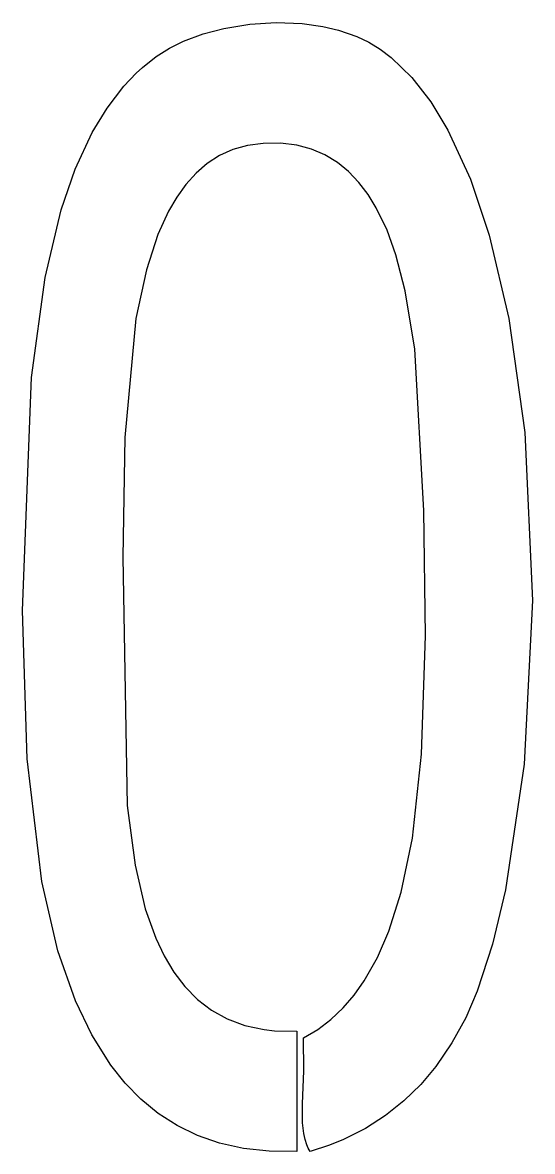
# Model space of a CAD drawing. Extents: x 0.08 to 1.01, y 0.09 to 2.15.
import ezdxf

# ---------------------------------------------------------------- set-up
doc = ezdxf.new("R2010")
doc.units = 0
doc.layers.add('0HW', color=7, linetype='CONTINUOUS')

msp = doc.modelspace()

# ---------------------------------------------------------------- linework, layer by layer
at = {"layer": '0HW'}
msp.add_polyline3d([(0.6045, 0.0867, 5.7484), (0.6013, 0.0924, 5.7484), (0.5986, 0.0985, 5.7484), (0.5954, 0.1084, 5.7484), (0.5931, 0.1193, 5.7484), (0.5909, 0.139, 5.7484), (0.5905, 0.1737, 5.7484), (0.5933, 0.2335, 5.7484), (0.5923, 0.2939, 5.7484), (0.6185, 0.3094, 5.7484), (0.6426, 0.3276, 5.7484), (0.6647, 0.3485, 5.7484), (0.6849, 0.3719, 5.7484), (0.7033, 0.3978, 5.7484), (0.7276, 0.4409, 5.7484), (0.7483, 0.4889, 5.7484), (0.7706, 0.5598, 5.7484), (0.791, 0.6583, 5.7484), (0.8079, 0.8115, 5.7484), (0.8147, 1.0278, 5.7484), (0.8116, 1.2565, 5.7484), (0.7952, 1.5509, 5.7484), (0.778, 1.6574, 5.7484), (0.761, 1.7228, 5.7484), (0.7448, 1.7679, 5.7484), (0.7253, 1.8087, 5.7484), (0.7102, 1.8332, 5.7484), (0.6934, 1.8553, 5.7484), (0.6748, 1.8749, 5.7484), (0.6543, 1.8916, 5.7484), (0.6317, 1.9054, 5.7484), (0.607, 1.916, 5.7484), (0.5801, 1.9232, 5.7484), (0.5509, 1.9268, 5.7484), (0.5192, 1.9266, 5.7484), (0.4904, 1.9228, 5.7484), (0.4639, 1.9152, 5.7484), (0.4395, 1.9041, 5.7484), (0.4171, 1.8897, 5.7484), (0.3968, 1.8722, 5.7484), (0.3783, 1.8517, 5.7484), (0.3616, 1.8285, 5.7484), (0.3466, 1.8028, 5.7484), (0.3271, 1.76, 5.7484), (0.3062, 1.6959, 5.7484), (0.2872, 1.6067, 5.7484), (0.2667, 1.3897, 5.7484), (0.2633, 1.1712, 5.7484), (0.2711, 0.718, 5.7484), (0.2855, 0.609, 5.7484), (0.3042, 0.5297, 5.7484), (0.3232, 0.4762, 5.7484), (0.3385, 0.4437, 5.7484), (0.3562, 0.414, 5.7484), (0.3764, 0.3875, 5.7484), (0.3993, 0.3642, 5.7484), (0.425, 0.3445, 5.7484), (0.4537, 0.3286, 5.7484), (0.4856, 0.3167, 5.7484), (0.5207, 0.3091, 5.7484), (0.5396, 0.3069, 5.7484), (0.5801, 0.3061, 5.7484), (0.5801, 0.0867, 5.7484), (0.5299, 0.0871, 5.7484), (0.4831, 0.0923, 5.7484), (0.4397, 0.1019, 5.7484), (0.3993, 0.1159, 5.7484), (0.362, 0.1341, 5.7484), (0.3277, 0.1562, 5.7484), (0.2962, 0.1821, 5.7484), (0.2674, 0.2115, 5.7484), (0.2411, 0.2444, 5.7484), (0.2064, 0.2996, 5.7484), (0.1769, 0.3613, 5.7484), (0.1449, 0.4527, 5.7484), (0.1155, 0.5793, 5.7484), (0.0888, 0.8033, 5.7484), (0.0805, 1.0737, 5.7484), (0.0965, 1.4993, 5.7484), (0.1215, 1.6816, 5.7484), (0.1509, 1.805, 5.7484), (0.1764, 1.8793, 5.7484), (0.2074, 1.9462, 5.7484), (0.2344, 1.991, 5.7484), (0.265, 2.0308, 5.7484), (0.2874, 2.0544, 5.7484), (0.2992, 2.0652, 5.7484), (0.3242, 2.085, 5.7484), (0.348, 2.1, 5.7484), (0.3741, 2.113, 5.7484), (0.4096, 2.1262, 5.7484), (0.4475, 2.1363, 5.7484), (0.4947, 2.144, 5.7484), (0.5427, 2.147, 5.7484), (0.59, 2.1451, 5.7484), (0.6279, 2.1398, 5.7484), (0.6566, 2.1331, 5.7484), (0.6897, 2.1216, 5.7484), (0.7115, 2.1111, 5.7484), (0.7324, 2.0982, 5.7484), (0.7525, 2.0832, 5.7484), (0.7901, 2.0468, 5.7484), (0.8246, 2.0024, 5.7484), (0.8559, 1.9508, 5.7484), (0.897, 1.8613, 5.7484), (0.9313, 1.7591, 5.7484), (0.967, 1.6071, 5.7484), (0.9961, 1.3991, 5.7484), (1.0098, 1.0924, 5.7484), (0.9945, 0.7934, 5.7484), (0.9605, 0.5643, 5.7484), (0.9368, 0.4652, 5.7484), (0.9091, 0.3792, 5.7484), (0.8882, 0.3306, 5.7484), (0.8632, 0.2847, 5.7484), (0.834, 0.242, 5.7484), (0.8064, 0.2091, 5.7484), (0.7757, 0.179, 5.7484), (0.7421, 0.152, 5.7484), (0.7054, 0.1284, 5.7484), (0.6655, 0.1083, 5.7484), (0.6401, 0.0981, 5.7484)], close=True, dxfattribs=at)

doc.saveas('drawing.dxf')
